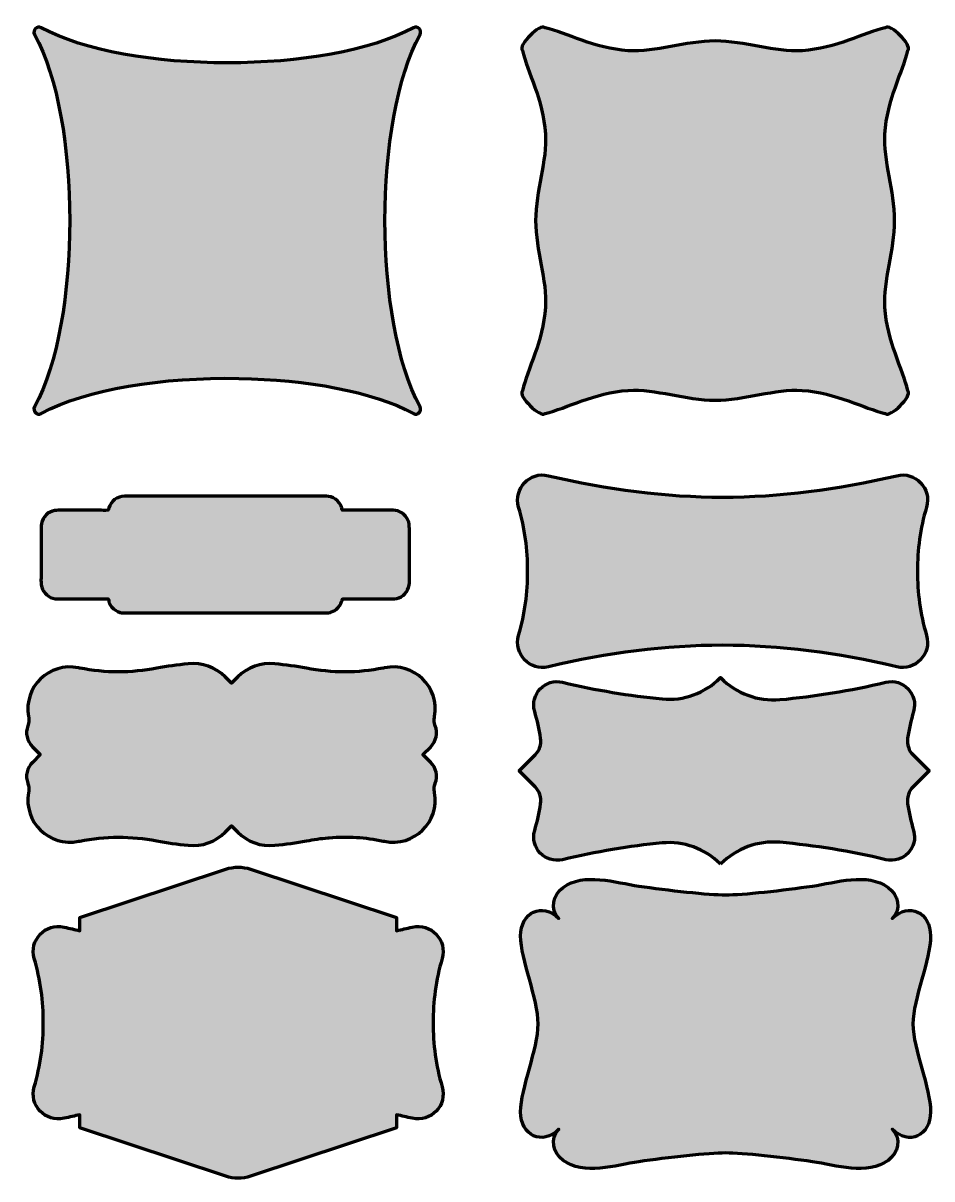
# Model space of a CAD drawing. Header units: inches. Extents: x 0 to 24.5, y 0.1 to 24.5.
# Drawn here: x 0.36 to 9.67, y 0.11 to 11.94 of the extents above; entities that cross this region are included whole.
import ezdxf

# ---------------------------------------------------------------- set-up
doc = ezdxf.new("R2010")
doc.units = ezdxf.units.IN
doc.header["$MEASUREMENT"] = 0
doc.layers.add('Layer 1', color=7, linetype='Continuous')

msp = doc.modelspace()

# ---------------------------------------------------------------- hatches: boundary and pattern name
at = {"layer": 'Layer 1', "true_color": 0xe6e7e8}
h = msp.add_hatch(color=254, dxfattribs=at)
h.dxf.hatch_style = 2
edge = h.paths.add_edge_path()
edge.add_spline(control_points=[(2.571, 8.302), (1.799, 8.316), (1.01, 8.196), (0.547, 7.943), (0.504, 7.919), (0.455, 7.968), (0.479, 8.011), (0.96, 8.889), (0.96, 10.947), (0.479, 11.825), (0.455, 11.868), (0.504, 11.917), (0.547, 11.893), (1.425, 11.413), (3.483, 11.413), (4.361, 11.893), (4.405, 11.917), (4.453, 11.868), (4.429, 11.825), (3.949, 10.947), (3.949, 8.889), (4.429, 8.011), (4.453, 7.968), (4.405, 7.919), (4.361, 7.943), (3.945, 8.171), (3.265, 8.29), (2.571, 8.302)], knot_values=[0, 0, 0, 0, 0.013889, 0.013889, 0.013889, 0.027778, 0.027778, 0.027778, 0.041667, 0.041667, 0.041667, 0.055556, 0.055556, 0.055556, 0.069444, 0.069444, 0.069444, 0.083333, 0.083333, 0.083333, 0.097222, 0.097222, 0.097222, 0.111111, 0.111111, 0.111111, 0.125, 0.125, 0.125, 0.125], degree=3, periodic=0)
edge.add_line((2.571, 8.302), (2.571, 8.302))
h = msp.add_hatch(color=254, dxfattribs=at)
h.dxf.hatch_style = 2
edge = h.paths.add_edge_path()
edge.add_spline(control_points=[(7.452, 8.079), (7.148, 8.079), (6.841, 8.198), (6.562, 8.179), (6.213, 8.156), (5.929, 7.995), (5.71, 7.943), (5.656, 7.896), (5.43, 8.122), (5.477, 8.176), (5.529, 8.395), (5.69, 8.679), (5.713, 9.028), (5.732, 9.306), (5.613, 9.614), (5.613, 9.918), (5.613, 10.222), (5.732, 10.53), (5.713, 10.808), (5.69, 11.158), (5.529, 11.441), (5.477, 11.66), (5.43, 11.714), (5.656, 11.94), (5.71, 11.893), (5.929, 11.841), (6.213, 11.68), (6.562, 11.657), (6.84, 11.639), (7.148, 11.757), (7.452, 11.757), (7.756, 11.757), (8.064, 11.639), (8.342, 11.657), (8.692, 11.68), (8.975, 11.841), (9.194, 11.893), (9.248, 11.94), (9.474, 11.714), (9.427, 11.66), (9.375, 11.441), (9.214, 11.158), (9.191, 10.808), (9.173, 10.53), (9.291, 10.222), (9.291, 9.918), (9.291, 9.614), (9.173, 9.306), (9.191, 9.028), (9.214, 8.679), (9.375, 8.395), (9.427, 8.176), (9.474, 8.122), (9.248, 7.896), (9.194, 7.943), (8.975, 7.995), (8.692, 8.156), (8.342, 8.179), (8.064, 8.198), (7.756, 8.079), (7.452, 8.079)], knot_values=[0, 0, 0, 0, 0.013889, 0.013889, 0.013889, 0.027778, 0.027778, 0.027778, 0.041667, 0.041667, 0.041667, 0.055556, 0.055556, 0.055556, 0.069444, 0.069444, 0.069444, 0.083333, 0.083333, 0.083333, 0.097222, 0.097222, 0.097222, 0.111111, 0.111111, 0.111111, 0.125, 0.125, 0.125, 0.138889, 0.138889, 0.138889, 0.152778, 0.152778, 0.152778, 0.166667, 0.166667, 0.166667, 0.180556, 0.180556, 0.180556, 0.194444, 0.194444, 0.194444, 0.208333, 0.208333, 0.208333, 0.222222, 0.222222, 0.222222, 0.236111, 0.236111, 0.236111, 0.25, 0.25, 0.25, 0.263889, 0.263889, 0.263889, 0.277778, 0.277778, 0.277778, 0.277778], degree=3, periodic=0)
edge.add_line((7.452, 8.079), (7.452, 8.079))
h = msp.add_hatch(color=254, dxfattribs=at)
h.dxf.hatch_style = 2
edge = h.paths.add_edge_path()
edge.add_spline(control_points=[(7.528, 5.57), (8.113, 5.567), (8.707, 5.493), (9.312, 5.349), (9.503, 5.303), (9.673, 5.482), (9.617, 5.671), (9.553, 5.891), (9.523, 6.11), (9.525, 6.328), (9.523, 6.545), (9.553, 6.764), (9.617, 6.984), (9.673, 7.173), (9.503, 7.352), (9.312, 7.306), (8.707, 7.162), (8.113, 7.089), (7.528, 7.085), (6.943, 7.089), (6.348, 7.162), (5.744, 7.306), (5.552, 7.352), (5.383, 7.173), (5.438, 6.984), (5.503, 6.764), (5.532, 6.545), (5.53, 6.328), (5.532, 6.11), (5.503, 5.891), (5.438, 5.671), (5.383, 5.482), (5.552, 5.303), (5.744, 5.349), (6.348, 5.493), (6.943, 5.567), (7.528, 5.57)], knot_values=[0, 0, 0, 0, 0.013889, 0.013889, 0.013889, 0.027778, 0.027778, 0.027778, 0.041667, 0.041667, 0.041667, 0.055556, 0.055556, 0.055556, 0.069444, 0.069444, 0.069444, 0.083333, 0.083333, 0.083333, 0.097222, 0.097222, 0.097222, 0.111111, 0.111111, 0.111111, 0.125, 0.125, 0.125, 0.138889, 0.138889, 0.138889, 0.152778, 0.152778, 0.152778, 0.166667, 0.166667, 0.166667, 0.166667], degree=3, periodic=0)
edge.add_line((7.528, 5.57), (7.528, 5.57))
h = msp.add_hatch(color=254, dxfattribs=at)
h.dxf.hatch_style = 2
edge = h.paths.add_edge_path()
edge.add_spline(control_points=[(3.963, 6.044), (3.885, 6.044), (3.806, 6.044), (3.727, 6.044), (3.699, 6.044), (3.668, 6.047), (3.641, 6.044), (3.627, 6.042), (3.632, 6.039), (3.627, 6.023), (3.618, 5.989), (3.598, 5.959), (3.57, 5.937), (3.53, 5.905), (3.484, 5.9), (3.436, 5.9), (3.392, 5.9), (3.349, 5.9), (3.306, 5.9), (3.148, 5.9), (2.99, 5.9), (2.832, 5.9), (2.63, 5.9), (2.429, 5.9), (2.228, 5.9), (2.049, 5.9), (1.87, 5.9), (1.692, 5.9), (1.597, 5.9), (1.502, 5.9), (1.408, 5.9), (1.39, 5.9), (1.373, 5.901), (1.356, 5.906), (1.322, 5.915), (1.291, 5.935), (1.269, 5.962), (1.258, 5.976), (1.249, 5.991), (1.243, 6.007), (1.241, 6.014), (1.238, 6.04), (1.234, 6.044), (1.231, 6.045), (1.219, 6.044), (1.216, 6.044), (1.203, 6.044), (1.189, 6.044), (1.175, 6.044), (1.133, 6.044), (1.091, 6.044), (1.048, 6.044), (0.955, 6.044), (0.863, 6.044), (0.77, 6.044), (0.751, 6.044), (0.732, 6.043), (0.714, 6.044), (0.648, 6.045), (0.587, 6.083), (0.56, 6.144), (0.537, 6.199), (0.547, 6.274), (0.547, 6.332), (0.547, 6.43), (0.547, 6.527), (0.547, 6.624), (0.547, 6.679), (0.545, 6.735), (0.547, 6.791), (0.549, 6.86), (0.596, 6.922), (0.662, 6.944), (0.689, 6.952), (0.715, 6.952), (0.743, 6.952), (0.829, 6.952), (0.916, 6.952), (1.003, 6.952), (1.049, 6.952), (1.095, 6.952), (1.141, 6.952), (1.168, 6.952), (1.2, 6.947), (1.227, 6.952), (1.228, 6.952), (1.232, 6.951), (1.233, 6.952), (1.237, 6.954), (1.238, 6.973), (1.24, 6.978), (1.25, 7.011), (1.271, 7.041), (1.299, 7.062), (1.329, 7.084), (1.365, 7.095), (1.402, 7.095), (1.43, 7.095), (1.457, 7.095), (1.484, 7.095), (1.623, 7.095), (1.762, 7.095), (1.901, 7.095), (2.097, 7.095), (2.293, 7.095), (2.489, 7.095), (2.679, 7.095), (2.87, 7.095), (3.06, 7.095), (3.181, 7.095), (3.302, 7.095), (3.423, 7.095), (3.453, 7.095), (3.485, 7.097), (3.515, 7.088), (3.549, 7.078), (3.578, 7.057), (3.599, 7.029), (3.61, 7.015), (3.618, 7), (3.624, 6.983), (3.626, 6.978), (3.629, 6.954), (3.632, 6.952), (3.635, 6.95), (3.648, 6.952), (3.651, 6.952), (3.665, 6.952), (3.679, 6.952), (3.693, 6.952), (3.846, 6.952), (3.999, 6.952), (4.152, 6.952), (4.218, 6.952), (4.279, 6.911), (4.305, 6.851), (4.317, 6.823), (4.319, 6.795), (4.319, 6.765), (4.319, 6.596), (4.319, 6.426), (4.319, 6.257), (4.319, 6.242), (4.319, 6.226), (4.319, 6.21), (4.318, 6.141), (4.276, 6.079), (4.211, 6.054), (4.183, 6.044), (4.154, 6.044), (4.125, 6.044), (4.089, 6.044), (4.053, 6.044), (4.017, 6.044), (3.999, 6.044), (4.012, 6.044), (3.994, 6.044), (3.994, 6.044), (3.963, 6.044), (3.963, 6.044), (3.963, 6.044), (3.963, 6.044), (3.963, 6.044)], knot_values=[0, 0, 0, 0, 1, 1, 1, 2, 2, 2, 3, 3, 3, 4, 4, 4, 5, 5, 5, 6, 6, 6, 7, 7, 7, 8, 8, 8, 9, 9, 9, 10, 10, 10, 11, 11, 11, 12, 12, 12, 13, 13, 13, 14, 14, 14, 15, 15, 15, 16, 16, 16, 17, 17, 17, 18, 18, 18, 19, 19, 19, 20, 20, 20, 21, 21, 21, 22, 22, 22, 23, 23, 23, 24, 24, 24, 25, 25, 25, 26, 26, 26, 27, 27, 27, 28, 28, 28, 29, 29, 29, 30, 30, 30, 31, 31, 31, 32, 32, 32, 33, 33, 33, 34, 34, 34, 35, 35, 35, 36, 36, 36, 37, 37, 37, 38, 38, 38, 39, 39, 39, 40, 40, 40, 41, 41, 41, 42, 42, 42, 43, 43, 43, 44, 44, 44, 45, 45, 45, 46, 46, 46, 47, 47, 47, 48, 48, 48, 49, 49, 49, 50, 50, 50, 51, 51, 51, 52, 52, 52, 53, 53, 53, 54, 54, 54, 54], degree=3, periodic=1)
h = msp.add_hatch(color=254, dxfattribs=at)
h.dxf.hatch_style = 2
edge = h.paths.add_edge_path()
edge.add_spline(control_points=[(3.488, 3.598), (3.413, 3.592), (3.338, 3.581), (3.264, 3.567), (3.16, 3.548), (3.052, 3.532), (2.94, 3.521), (2.8, 3.506), (2.661, 3.556), (2.562, 3.655), (2.562, 3.655), (2.497, 3.72), (2.497, 3.72), (2.497, 3.72), (2.433, 3.655), (2.433, 3.655), (2.333, 3.556), (2.194, 3.506), (2.054, 3.521), (1.943, 3.532), (1.835, 3.548), (1.731, 3.567), (1.47, 3.616), (1.202, 3.618), (0.942, 3.564), (0.938, 3.564), (0.934, 3.563), (0.93, 3.562), (0.631, 3.5), (0.362, 3.76), (0.418, 4.06), (0.418, 4.063), (0.419, 4.065), (0.419, 4.068), (0.425, 4.097), (0.422, 4.127), (0.411, 4.155), (0.411, 4.155), (0.411, 4.156), (0.411, 4.156), (0.382, 4.23), (0.401, 4.314), (0.457, 4.37), (0.457, 4.37), (0.537, 4.45), (0.537, 4.45), (0.537, 4.45), (0.457, 4.531), (0.457, 4.531), (0.401, 4.587), (0.382, 4.671), (0.411, 4.745), (0.411, 4.745), (0.411, 4.746), (0.411, 4.746), (0.422, 4.774), (0.425, 4.804), (0.419, 4.833), (0.419, 4.836), (0.418, 4.838), (0.418, 4.841), (0.362, 5.141), (0.631, 5.401), (0.93, 5.339), (0.934, 5.338), (0.938, 5.337), (0.942, 5.336), (1.202, 5.283), (1.47, 5.285), (1.731, 5.334), (1.835, 5.353), (1.943, 5.369), (2.054, 5.38), (2.194, 5.395), (2.333, 5.345), (2.433, 5.246), (2.433, 5.246), (2.497, 5.182), (2.497, 5.182), (2.497, 5.182), (2.562, 5.246), (2.562, 5.246), (2.661, 5.345), (2.8, 5.395), (2.94, 5.38), (3.052, 5.369), (3.16, 5.353), (3.264, 5.334), (3.525, 5.285), (3.792, 5.283), (4.052, 5.336), (4.056, 5.337), (4.061, 5.338), (4.065, 5.339), (4.364, 5.401), (4.633, 5.141), (4.577, 4.841), (4.576, 4.838), (4.576, 4.836), (4.575, 4.833), (4.57, 4.804), (4.573, 4.774), (4.584, 4.746), (4.584, 4.745), (4.584, 4.745), (4.584, 4.744), (4.613, 4.671), (4.594, 4.587), (4.538, 4.531), (4.538, 4.531), (4.458, 4.451), (4.458, 4.451), (4.458, 4.451), (4.538, 4.37), (4.538, 4.37), (4.594, 4.314), (4.613, 4.23), (4.584, 4.157), (4.584, 4.156), (4.584, 4.156), (4.584, 4.155), (4.573, 4.128), (4.57, 4.097), (4.575, 4.068), (4.576, 4.065), (4.576, 4.063), (4.577, 4.06), (4.633, 3.76), (4.364, 3.5), (4.065, 3.562), (4.061, 3.563), (4.056, 3.564), (4.052, 3.565), (3.866, 3.603), (3.687, 3.614), (3.498, 3.599), (3.498, 3.599), (3.488, 3.598), (3.488, 3.598)], knot_values=[0, 0, 0, 0, 1, 1, 1, 2, 2, 2, 3, 3, 3, 4, 4, 4, 5, 5, 5, 6, 6, 6, 7, 7, 7, 8, 8, 8, 9, 9, 9, 10, 10, 10, 11, 11, 11, 12, 12, 12, 13, 13, 13, 14, 14, 14, 15, 15, 15, 16, 16, 16, 17, 17, 17, 18, 18, 18, 19, 19, 19, 20, 20, 20, 21, 21, 21, 22, 22, 22, 23, 23, 23, 24, 24, 24, 25, 25, 25, 26, 26, 26, 27, 27, 27, 28, 28, 28, 29, 29, 29, 30, 30, 30, 31, 31, 31, 32, 32, 32, 33, 33, 33, 34, 34, 34, 35, 35, 35, 36, 36, 36, 37, 37, 37, 38, 38, 38, 39, 39, 39, 40, 40, 40, 41, 41, 41, 42, 42, 42, 43, 43, 43, 44, 44, 44, 45, 45, 45, 46, 46, 46, 46], degree=3, periodic=1)
h = msp.add_hatch(color=254, dxfattribs=at)
h.dxf.hatch_style = 2
edge = h.paths.add_edge_path()
edge.add_spline(control_points=[(7.507, 3.327), (7.507, 3.327), (7.509, 3.33), (7.509, 3.33), (7.669, 3.489), (7.89, 3.572), (8.115, 3.552), (8.473, 3.52), (8.834, 3.461), (9.2, 3.374), (9.378, 3.332), (9.536, 3.497), (9.485, 3.673), (9.458, 3.765), (9.438, 3.856), (9.424, 3.947), (9.414, 4.01), (9.435, 4.074), (9.48, 4.119), (9.48, 4.119), (9.644, 4.283), (9.644, 4.283), (9.644, 4.283), (9.48, 4.446), (9.48, 4.446), (9.435, 4.491), (9.414, 4.555), (9.424, 4.618), (9.438, 4.709), (9.458, 4.801), (9.485, 4.892), (9.536, 5.068), (9.378, 5.234), (9.2, 5.191), (8.834, 5.104), (8.473, 5.045), (8.115, 5.013), (7.89, 4.994), (7.669, 5.076), (7.509, 5.235), (7.509, 5.235), (7.507, 5.238), (7.507, 5.238), (7.507, 5.238), (7.504, 5.235), (7.504, 5.235), (7.347, 5.079), (7.129, 4.998), (6.908, 5.02), (6.572, 5.053), (6.232, 5.109), (5.889, 5.191), (5.71, 5.234), (5.552, 5.068), (5.603, 4.892), (5.63, 4.801), (5.65, 4.709), (5.664, 4.618), (5.674, 4.555), (5.653, 4.491), (5.607, 4.446), (5.607, 4.446), (5.444, 4.283), (5.444, 4.283), (5.444, 4.283), (5.607, 4.119), (5.607, 4.119), (5.653, 4.074), (5.674, 4.01), (5.664, 3.947), (5.65, 3.856), (5.63, 3.765), (5.603, 3.673), (5.552, 3.497), (5.71, 3.332), (5.889, 3.374), (6.232, 3.456), (6.572, 3.513), (6.908, 3.545), (7.129, 3.567), (7.347, 3.487), (7.504, 3.33), (7.504, 3.33), (7.507, 3.327), (7.507, 3.327)], knot_values=[0, 0, 0, 0, 0.013889, 0.013889, 0.013889, 0.027778, 0.027778, 0.027778, 0.041667, 0.041667, 0.041667, 0.055556, 0.055556, 0.055556, 0.069444, 0.069444, 0.069444, 0.083333, 0.083333, 0.083333, 0.097222, 0.097222, 0.097222, 0.111111, 0.111111, 0.111111, 0.125, 0.125, 0.125, 0.138889, 0.138889, 0.138889, 0.152778, 0.152778, 0.152778, 0.166667, 0.166667, 0.166667, 0.180556, 0.180556, 0.180556, 0.194444, 0.194444, 0.194444, 0.208333, 0.208333, 0.208333, 0.222222, 0.222222, 0.222222, 0.236111, 0.236111, 0.236111, 0.25, 0.25, 0.25, 0.263889, 0.263889, 0.263889, 0.277778, 0.277778, 0.277778, 0.291667, 0.291667, 0.291667, 0.305556, 0.305556, 0.305556, 0.319444, 0.319444, 0.319444, 0.333333, 0.333333, 0.333333, 0.347222, 0.347222, 0.347222, 0.361111, 0.361111, 0.361111, 0.375, 0.375, 0.375, 0.388889, 0.388889, 0.388889, 0.388889], degree=3, periodic=0)
edge.add_line((7.507, 3.327), (7.507, 3.327))
h = msp.add_hatch(color=254, dxfattribs=at)
h.dxf.hatch_style = 2
edge = h.paths.add_edge_path()
edge.add_spline(control_points=[(2.693, 0.133), (2.693, 0.133), (4.186, 0.628), (4.186, 0.628), (4.186, 0.628), (4.186, 0.763), (4.186, 0.763), (4.24, 0.751), (4.295, 0.739), (4.349, 0.726), (4.541, 0.681), (4.71, 0.859), (4.655, 1.048), (4.59, 1.268), (4.561, 1.487), (4.563, 1.705), (4.561, 1.923), (4.59, 2.142), (4.655, 2.361), (4.71, 2.55), (4.541, 2.729), (4.349, 2.684), (4.295, 2.67), (4.24, 2.659), (4.186, 2.647), (4.186, 2.647), (4.186, 2.782), (4.186, 2.782), (4.186, 2.782), (2.693, 3.277), (2.693, 3.277), (2.61, 3.304), (2.52, 3.304), (2.438, 3.277), (2.438, 3.277), (0.944, 2.782), (0.944, 2.782), (0.944, 2.782), (0.944, 2.647), (0.944, 2.647), (0.89, 2.659), (0.836, 2.67), (0.781, 2.684), (0.59, 2.729), (0.42, 2.55), (0.476, 2.361), (0.54, 2.142), (0.57, 1.923), (0.568, 1.705), (0.57, 1.487), (0.54, 1.268), (0.476, 1.048), (0.42, 0.859), (0.59, 0.681), (0.781, 0.726), (0.836, 0.739), (0.89, 0.751), (0.944, 0.763), (0.944, 0.763), (0.944, 0.628), (0.944, 0.628), (0.944, 0.628), (2.438, 0.133), (2.438, 0.133), (2.52, 0.106), (2.61, 0.106), (2.693, 0.133)], knot_values=[0, 0, 0, 0, 0.013889, 0.013889, 0.013889, 0.027778, 0.027778, 0.027778, 0.041667, 0.041667, 0.041667, 0.055556, 0.055556, 0.055556, 0.069444, 0.069444, 0.069444, 0.083333, 0.083333, 0.083333, 0.097222, 0.097222, 0.097222, 0.111111, 0.111111, 0.111111, 0.125, 0.125, 0.125, 0.138889, 0.138889, 0.138889, 0.152778, 0.152778, 0.152778, 0.166667, 0.166667, 0.166667, 0.180556, 0.180556, 0.180556, 0.194444, 0.194444, 0.194444, 0.208333, 0.208333, 0.208333, 0.222222, 0.222222, 0.222222, 0.236111, 0.236111, 0.236111, 0.25, 0.25, 0.25, 0.263889, 0.263889, 0.263889, 0.277778, 0.277778, 0.277778, 0.291667, 0.291667, 0.291667, 0.305556, 0.305556, 0.305556, 0.305556], degree=3, periodic=0)
edge.add_line((2.693, 0.133), (2.693, 0.133))
h = msp.add_hatch(color=254, dxfattribs=at)
h.dxf.hatch_style = 2
edge = h.paths.add_edge_path()
edge.add_spline(control_points=[(7.559, 0.371), (7.73, 0.371), (8.158, 0.325), (8.449, 0.281), (8.683, 0.246), (9.016, 0.138), (9.225, 0.295), (9.327, 0.373), (9.364, 0.516), (9.267, 0.613), (9.437, 0.443), (9.659, 0.549), (9.659, 0.792), (9.659, 1.035), (9.479, 1.432), (9.479, 1.692), (9.479, 1.953), (9.659, 2.35), (9.659, 2.593), (9.659, 2.836), (9.437, 2.941), (9.267, 2.772), (9.364, 2.868), (9.327, 3.012), (9.225, 3.089), (9.016, 3.247), (8.683, 3.139), (8.449, 3.104), (8.158, 3.06), (7.73, 3.014), (7.559, 3.014), (7.389, 3.014), (6.961, 3.06), (6.669, 3.104), (6.436, 3.139), (6.102, 3.247), (5.894, 3.089), (5.791, 3.012), (5.754, 2.868), (5.851, 2.772), (5.681, 2.941), (5.459, 2.836), (5.459, 2.593), (5.459, 2.35), (5.639, 1.953), (5.639, 1.692), (5.639, 1.432), (5.459, 1.035), (5.459, 0.792), (5.459, 0.549), (5.682, 0.444), (5.851, 0.613), (5.754, 0.516), (5.791, 0.373), (5.894, 0.295), (6.102, 0.138), (6.436, 0.246), (6.669, 0.281), (6.961, 0.325), (7.389, 0.371), (7.559, 0.371)], knot_values=[0, 0, 0, 0, 0.013889, 0.013889, 0.013889, 0.027778, 0.027778, 0.027778, 0.041667, 0.041667, 0.041667, 0.055556, 0.055556, 0.055556, 0.069444, 0.069444, 0.069444, 0.083333, 0.083333, 0.083333, 0.097222, 0.097222, 0.097222, 0.111111, 0.111111, 0.111111, 0.125, 0.125, 0.125, 0.138889, 0.138889, 0.138889, 0.152778, 0.152778, 0.152778, 0.166667, 0.166667, 0.166667, 0.180556, 0.180556, 0.180556, 0.194444, 0.194444, 0.194444, 0.208333, 0.208333, 0.208333, 0.222222, 0.222222, 0.222222, 0.236111, 0.236111, 0.236111, 0.25, 0.25, 0.25, 0.263889, 0.263889, 0.263889, 0.277778, 0.277778, 0.277778, 0.277778], degree=3, periodic=0)
edge.add_line((7.559, 0.371), (7.559, 0.371))

# ---------------------------------------------------------------- linework, layer by layer
at = {"layer": 'Layer 1', "color": 254, "lineweight": 80, "true_color": 0xe6e7e8}
for points, knots in [([(2.571, 8.302), (1.799, 8.316), (1.01, 8.196), (0.547, 7.943), (0.504, 7.919), (0.455, 7.968), (0.479, 8.011), (0.96, 8.889), (0.96, 10.947), (0.479, 11.825), (0.455, 11.868), (0.504, 11.917), (0.547, 11.893), (1.425, 11.413), (3.483, 11.413), (4.361, 11.893), (4.405, 11.917), (4.453, 11.868), (4.429, 11.825), (3.949, 10.947), (3.949, 8.889), (4.429, 8.011), (4.453, 7.968), (4.405, 7.919), (4.361, 7.943), (3.945, 8.171), (3.265, 8.29), (2.571, 8.302)], [0, 0, 0, 0, 1, 1, 1, 2, 2, 2, 3, 3, 3, 4, 4, 4, 5, 5, 5, 6, 6, 6, 7, 7, 7, 8, 8, 8, 9, 9, 9, 9]), ([(7.452, 8.079), (7.148, 8.079), (6.841, 8.198), (6.562, 8.179), (6.213, 8.156), (5.929, 7.995), (5.71, 7.943), (5.656, 7.896), (5.43, 8.122), (5.477, 8.176), (5.529, 8.395), (5.69, 8.679), (5.713, 9.028), (5.732, 9.306), (5.613, 9.614), (5.613, 9.918), (5.613, 10.222), (5.732, 10.53), (5.713, 10.808), (5.69, 11.158), (5.529, 11.441), (5.477, 11.66), (5.43, 11.714), (5.656, 11.94), (5.71, 11.893), (5.929, 11.841), (6.213, 11.68), (6.562, 11.657), (6.84, 11.639), (7.148, 11.757), (7.452, 11.757), (7.756, 11.757), (8.064, 11.639), (8.342, 11.657), (8.692, 11.68), (8.975, 11.841), (9.194, 11.893), (9.248, 11.94), (9.474, 11.714), (9.427, 11.66), (9.375, 11.441), (9.214, 11.158), (9.191, 10.808), (9.173, 10.53), (9.291, 10.222), (9.291, 9.918), (9.291, 9.614), (9.173, 9.306), (9.191, 9.028), (9.214, 8.679), (9.375, 8.395), (9.427, 8.176), (9.474, 8.122), (9.248, 7.896), (9.194, 7.943), (8.975, 7.995), (8.692, 8.156), (8.342, 8.179), (8.064, 8.198), (7.756, 8.079), (7.452, 8.079)], [0, 0, 0, 0, 1, 1, 1, 2, 2, 2, 3, 3, 3, 4, 4, 4, 5, 5, 5, 6, 6, 6, 7, 7, 7, 8, 8, 8, 9, 9, 9, 10, 10, 10, 11, 11, 11, 12, 12, 12, 13, 13, 13, 14, 14, 14, 15, 15, 15, 16, 16, 16, 17, 17, 17, 18, 18, 18, 19, 19, 19, 20, 20, 20, 20]), ([(7.528, 5.57), (8.113, 5.567), (8.707, 5.493), (9.312, 5.349), (9.503, 5.303), (9.673, 5.482), (9.617, 5.671), (9.553, 5.891), (9.523, 6.11), (9.525, 6.328), (9.523, 6.545), (9.553, 6.764), (9.617, 6.984), (9.673, 7.173), (9.503, 7.352), (9.312, 7.306), (8.707, 7.162), (8.113, 7.089), (7.528, 7.085), (6.943, 7.089), (6.348, 7.162), (5.744, 7.306), (5.552, 7.352), (5.383, 7.173), (5.438, 6.984), (5.503, 6.764), (5.532, 6.545), (5.53, 6.328), (5.532, 6.11), (5.503, 5.891), (5.438, 5.671), (5.383, 5.482), (5.552, 5.303), (5.744, 5.349), (6.348, 5.493), (6.943, 5.567), (7.528, 5.57)], [0, 0, 0, 0, 1, 1, 1, 2, 2, 2, 3, 3, 3, 4, 4, 4, 5, 5, 5, 6, 6, 6, 7, 7, 7, 8, 8, 8, 9, 9, 9, 10, 10, 10, 11, 11, 11, 12, 12, 12, 12]), ([(3.963, 6.044), (3.885, 6.044), (3.806, 6.044), (3.727, 6.044), (3.699, 6.044), (3.668, 6.047), (3.641, 6.044), (3.627, 6.042), (3.632, 6.039), (3.627, 6.023), (3.618, 5.989), (3.598, 5.959), (3.57, 5.937), (3.53, 5.905), (3.484, 5.9), (3.436, 5.9), (3.392, 5.9), (3.349, 5.9), (3.306, 5.9), (3.148, 5.9), (2.99, 5.9), (2.832, 5.9), (2.63, 5.9), (2.429, 5.9), (2.228, 5.9), (2.049, 5.9), (1.87, 5.9), (1.692, 5.9), (1.597, 5.9), (1.502, 5.9), (1.408, 5.9), (1.39, 5.9), (1.373, 5.901), (1.356, 5.906), (1.322, 5.915), (1.291, 5.935), (1.269, 5.962), (1.258, 5.976), (1.249, 5.991), (1.243, 6.007), (1.241, 6.014), (1.238, 6.04), (1.234, 6.044), (1.231, 6.045), (1.219, 6.044), (1.216, 6.044), (1.203, 6.044), (1.189, 6.044), (1.175, 6.044), (1.133, 6.044), (1.091, 6.044), (1.048, 6.044), (0.955, 6.044), (0.863, 6.044), (0.77, 6.044), (0.751, 6.044), (0.732, 6.043), (0.714, 6.044), (0.648, 6.045), (0.587, 6.083), (0.56, 6.144), (0.537, 6.199), (0.547, 6.274), (0.547, 6.332), (0.547, 6.43), (0.547, 6.527), (0.547, 6.624), (0.547, 6.679), (0.545, 6.735), (0.547, 6.791), (0.549, 6.86), (0.596, 6.922), (0.662, 6.944), (0.689, 6.952), (0.715, 6.952), (0.743, 6.952), (0.829, 6.952), (0.916, 6.952), (1.003, 6.952), (1.049, 6.952), (1.095, 6.952), (1.141, 6.952), (1.168, 6.952), (1.2, 6.947), (1.227, 6.952), (1.228, 6.952), (1.232, 6.951), (1.233, 6.952), (1.237, 6.954), (1.238, 6.973), (1.24, 6.978), (1.25, 7.011), (1.271, 7.041), (1.299, 7.062), (1.329, 7.084), (1.365, 7.095), (1.402, 7.095), (1.43, 7.095), (1.457, 7.095), (1.484, 7.095), (1.623, 7.095), (1.762, 7.095), (1.901, 7.095), (2.097, 7.095), (2.293, 7.095), (2.489, 7.095), (2.679, 7.095), (2.87, 7.095), (3.06, 7.095), (3.181, 7.095), (3.302, 7.095), (3.423, 7.095), (3.453, 7.095), (3.485, 7.097), (3.515, 7.088), (3.549, 7.078), (3.578, 7.057), (3.599, 7.029), (3.61, 7.015), (3.618, 7), (3.624, 6.983), (3.626, 6.978), (3.629, 6.954), (3.632, 6.952), (3.635, 6.95), (3.648, 6.952), (3.651, 6.952), (3.665, 6.952), (3.679, 6.952), (3.693, 6.952), (3.846, 6.952), (3.999, 6.952), (4.152, 6.952), (4.218, 6.952), (4.279, 6.911), (4.305, 6.851), (4.317, 6.823), (4.319, 6.795), (4.319, 6.765), (4.319, 6.596), (4.319, 6.426), (4.319, 6.257), (4.319, 6.242), (4.319, 6.226), (4.319, 6.21), (4.318, 6.141), (4.276, 6.079), (4.211, 6.054), (4.183, 6.044), (4.154, 6.044), (4.125, 6.044), (4.089, 6.044), (4.053, 6.044), (4.017, 6.044), (3.999, 6.044), (4.012, 6.044), (3.994, 6.044), (3.994, 6.044), (3.963, 6.044), (3.963, 6.044), (3.963, 6.044), (3.963, 6.044), (3.963, 6.044)], [0, 0, 0, 0, 1, 1, 1, 2, 2, 2, 3, 3, 3, 4, 4, 4, 5, 5, 5, 6, 6, 6, 7, 7, 7, 8, 8, 8, 9, 9, 9, 10, 10, 10, 11, 11, 11, 12, 12, 12, 13, 13, 13, 14, 14, 14, 15, 15, 15, 16, 16, 16, 17, 17, 17, 18, 18, 18, 19, 19, 19, 20, 20, 20, 21, 21, 21, 22, 22, 22, 23, 23, 23, 24, 24, 24, 25, 25, 25, 26, 26, 26, 27, 27, 27, 28, 28, 28, 29, 29, 29, 30, 30, 30, 31, 31, 31, 32, 32, 32, 33, 33, 33, 34, 34, 34, 35, 35, 35, 36, 36, 36, 37, 37, 37, 38, 38, 38, 39, 39, 39, 40, 40, 40, 41, 41, 41, 42, 42, 42, 43, 43, 43, 44, 44, 44, 45, 45, 45, 46, 46, 46, 47, 47, 47, 48, 48, 48, 49, 49, 49, 50, 50, 50, 51, 51, 51, 52, 52, 52, 53, 53, 53, 54, 54, 54, 54]), ([(3.488, 3.598), (3.413, 3.592), (3.338, 3.581), (3.264, 3.567), (3.16, 3.548), (3.052, 3.532), (2.94, 3.521), (2.8, 3.506), (2.661, 3.556), (2.562, 3.655), (2.562, 3.655), (2.497, 3.72), (2.497, 3.72), (2.497, 3.72), (2.433, 3.655), (2.433, 3.655), (2.333, 3.556), (2.194, 3.506), (2.054, 3.521), (1.943, 3.532), (1.835, 3.548), (1.731, 3.567), (1.47, 3.616), (1.202, 3.618), (0.942, 3.564), (0.938, 3.564), (0.934, 3.563), (0.93, 3.562), (0.631, 3.5), (0.362, 3.76), (0.418, 4.06), (0.418, 4.063), (0.419, 4.065), (0.419, 4.068), (0.425, 4.097), (0.422, 4.127), (0.411, 4.155), (0.411, 4.155), (0.411, 4.156), (0.411, 4.156), (0.382, 4.23), (0.401, 4.314), (0.457, 4.37), (0.457, 4.37), (0.537, 4.45), (0.537, 4.45), (0.537, 4.45), (0.457, 4.531), (0.457, 4.531), (0.401, 4.587), (0.382, 4.671), (0.411, 4.745), (0.411, 4.745), (0.411, 4.746), (0.411, 4.746), (0.422, 4.774), (0.425, 4.804), (0.419, 4.833), (0.419, 4.836), (0.418, 4.838), (0.418, 4.841), (0.362, 5.141), (0.631, 5.401), (0.93, 5.339), (0.934, 5.338), (0.938, 5.337), (0.942, 5.336), (1.202, 5.283), (1.47, 5.285), (1.731, 5.334), (1.835, 5.353), (1.943, 5.369), (2.054, 5.38), (2.194, 5.395), (2.333, 5.345), (2.433, 5.246), (2.433, 5.246), (2.497, 5.182), (2.497, 5.182), (2.497, 5.182), (2.562, 5.246), (2.562, 5.246), (2.661, 5.345), (2.8, 5.395), (2.94, 5.38), (3.052, 5.369), (3.16, 5.353), (3.264, 5.334), (3.525, 5.285), (3.792, 5.283), (4.052, 5.336), (4.056, 5.337), (4.061, 5.338), (4.065, 5.339), (4.364, 5.401), (4.633, 5.141), (4.577, 4.841), (4.576, 4.838), (4.576, 4.836), (4.575, 4.833), (4.57, 4.804), (4.573, 4.774), (4.584, 4.746), (4.584, 4.745), (4.584, 4.745), (4.584, 4.744), (4.613, 4.671), (4.594, 4.587), (4.538, 4.531), (4.538, 4.531), (4.458, 4.451), (4.458, 4.451), (4.458, 4.451), (4.538, 4.37), (4.538, 4.37), (4.594, 4.314), (4.613, 4.23), (4.584, 4.157), (4.584, 4.156), (4.584, 4.156), (4.584, 4.155), (4.573, 4.128), (4.57, 4.097), (4.575, 4.068), (4.576, 4.065), (4.576, 4.063), (4.577, 4.06), (4.633, 3.76), (4.364, 3.5), (4.065, 3.562), (4.061, 3.563), (4.056, 3.564), (4.052, 3.565), (3.866, 3.603), (3.687, 3.614), (3.498, 3.599), (3.498, 3.599), (3.488, 3.598), (3.488, 3.598)], [0, 0, 0, 0, 1, 1, 1, 2, 2, 2, 3, 3, 3, 4, 4, 4, 5, 5, 5, 6, 6, 6, 7, 7, 7, 8, 8, 8, 9, 9, 9, 10, 10, 10, 11, 11, 11, 12, 12, 12, 13, 13, 13, 14, 14, 14, 15, 15, 15, 16, 16, 16, 17, 17, 17, 18, 18, 18, 19, 19, 19, 20, 20, 20, 21, 21, 21, 22, 22, 22, 23, 23, 23, 24, 24, 24, 25, 25, 25, 26, 26, 26, 27, 27, 27, 28, 28, 28, 29, 29, 29, 30, 30, 30, 31, 31, 31, 32, 32, 32, 33, 33, 33, 34, 34, 34, 35, 35, 35, 36, 36, 36, 37, 37, 37, 38, 38, 38, 39, 39, 39, 40, 40, 40, 41, 41, 41, 42, 42, 42, 43, 43, 43, 44, 44, 44, 45, 45, 45, 46, 46, 46, 46]), ([(7.507, 3.327), (7.507, 3.327), (7.509, 3.33), (7.509, 3.33), (7.669, 3.489), (7.89, 3.572), (8.115, 3.552), (8.473, 3.52), (8.834, 3.461), (9.2, 3.374), (9.378, 3.332), (9.536, 3.497), (9.485, 3.673), (9.458, 3.765), (9.438, 3.856), (9.424, 3.947), (9.414, 4.01), (9.435, 4.074), (9.48, 4.119), (9.48, 4.119), (9.644, 4.283), (9.644, 4.283), (9.644, 4.283), (9.48, 4.446), (9.48, 4.446), (9.435, 4.491), (9.414, 4.555), (9.424, 4.618), (9.438, 4.709), (9.458, 4.801), (9.485, 4.892), (9.536, 5.068), (9.378, 5.234), (9.2, 5.191), (8.834, 5.104), (8.473, 5.045), (8.115, 5.013), (7.89, 4.994), (7.669, 5.076), (7.509, 5.235), (7.509, 5.235), (7.507, 5.238), (7.507, 5.238), (7.507, 5.238), (7.504, 5.235), (7.504, 5.235), (7.347, 5.079), (7.129, 4.998), (6.908, 5.02), (6.572, 5.053), (6.232, 5.109), (5.889, 5.191), (5.71, 5.234), (5.552, 5.068), (5.603, 4.892), (5.63, 4.801), (5.65, 4.709), (5.664, 4.618), (5.674, 4.555), (5.653, 4.491), (5.607, 4.446), (5.607, 4.446), (5.444, 4.283), (5.444, 4.283), (5.444, 4.283), (5.607, 4.119), (5.607, 4.119), (5.653, 4.074), (5.674, 4.01), (5.664, 3.947), (5.65, 3.856), (5.63, 3.765), (5.603, 3.673), (5.552, 3.497), (5.71, 3.332), (5.889, 3.374), (6.232, 3.456), (6.572, 3.513), (6.908, 3.545), (7.129, 3.567), (7.347, 3.487), (7.504, 3.33), (7.504, 3.33), (7.507, 3.327), (7.507, 3.327)], [0, 0, 0, 0, 1, 1, 1, 2, 2, 2, 3, 3, 3, 4, 4, 4, 5, 5, 5, 6, 6, 6, 7, 7, 7, 8, 8, 8, 9, 9, 9, 10, 10, 10, 11, 11, 11, 12, 12, 12, 13, 13, 13, 14, 14, 14, 15, 15, 15, 16, 16, 16, 17, 17, 17, 18, 18, 18, 19, 19, 19, 20, 20, 20, 21, 21, 21, 22, 22, 22, 23, 23, 23, 24, 24, 24, 25, 25, 25, 26, 26, 26, 27, 27, 27, 28, 28, 28, 28]), ([(2.693, 0.133), (2.693, 0.133), (4.186, 0.628), (4.186, 0.628), (4.186, 0.628), (4.186, 0.763), (4.186, 0.763), (4.24, 0.751), (4.295, 0.739), (4.349, 0.726), (4.541, 0.681), (4.71, 0.859), (4.655, 1.048), (4.59, 1.268), (4.561, 1.487), (4.563, 1.705), (4.561, 1.923), (4.59, 2.142), (4.655, 2.361), (4.71, 2.55), (4.541, 2.729), (4.349, 2.684), (4.295, 2.67), (4.24, 2.659), (4.186, 2.647), (4.186, 2.647), (4.186, 2.782), (4.186, 2.782), (4.186, 2.782), (2.693, 3.277), (2.693, 3.277), (2.61, 3.304), (2.52, 3.304), (2.438, 3.277), (2.438, 3.277), (0.944, 2.782), (0.944, 2.782), (0.944, 2.782), (0.944, 2.647), (0.944, 2.647), (0.89, 2.659), (0.836, 2.67), (0.781, 2.684), (0.59, 2.729), (0.42, 2.55), (0.476, 2.361), (0.54, 2.142), (0.57, 1.923), (0.568, 1.705), (0.57, 1.487), (0.54, 1.268), (0.476, 1.048), (0.42, 0.859), (0.59, 0.681), (0.781, 0.726), (0.836, 0.739), (0.89, 0.751), (0.944, 0.763), (0.944, 0.763), (0.944, 0.628), (0.944, 0.628), (0.944, 0.628), (2.438, 0.133), (2.438, 0.133), (2.52, 0.106), (2.61, 0.106), (2.693, 0.133)], [0, 0, 0, 0, 1, 1, 1, 2, 2, 2, 3, 3, 3, 4, 4, 4, 5, 5, 5, 6, 6, 6, 7, 7, 7, 8, 8, 8, 9, 9, 9, 10, 10, 10, 11, 11, 11, 12, 12, 12, 13, 13, 13, 14, 14, 14, 15, 15, 15, 16, 16, 16, 17, 17, 17, 18, 18, 18, 19, 19, 19, 20, 20, 20, 21, 21, 21, 22, 22, 22, 22]), ([(7.559, 0.371), (7.73, 0.371), (8.158, 0.325), (8.449, 0.281), (8.683, 0.246), (9.016, 0.138), (9.225, 0.295), (9.327, 0.373), (9.364, 0.516), (9.267, 0.613), (9.437, 0.443), (9.659, 0.549), (9.659, 0.792), (9.659, 1.035), (9.479, 1.432), (9.479, 1.692), (9.479, 1.953), (9.659, 2.35), (9.659, 2.593), (9.659, 2.836), (9.437, 2.941), (9.267, 2.772), (9.364, 2.868), (9.327, 3.012), (9.225, 3.089), (9.016, 3.247), (8.683, 3.139), (8.449, 3.104), (8.158, 3.06), (7.73, 3.014), (7.559, 3.014), (7.389, 3.014), (6.961, 3.06), (6.669, 3.104), (6.436, 3.139), (6.102, 3.247), (5.894, 3.089), (5.791, 3.012), (5.754, 2.868), (5.851, 2.772), (5.681, 2.941), (5.459, 2.836), (5.459, 2.593), (5.459, 2.35), (5.639, 1.953), (5.639, 1.692), (5.639, 1.432), (5.459, 1.035), (5.459, 0.792), (5.459, 0.549), (5.682, 0.444), (5.851, 0.613), (5.754, 0.516), (5.791, 0.373), (5.894, 0.295), (6.102, 0.138), (6.436, 0.246), (6.669, 0.281), (6.961, 0.325), (7.389, 0.371), (7.559, 0.371)], [0, 0, 0, 0, 1, 1, 1, 2, 2, 2, 3, 3, 3, 4, 4, 4, 5, 5, 5, 6, 6, 6, 7, 7, 7, 8, 8, 8, 9, 9, 9, 10, 10, 10, 11, 11, 11, 12, 12, 12, 13, 13, 13, 14, 14, 14, 15, 15, 15, 16, 16, 16, 17, 17, 17, 18, 18, 18, 19, 19, 19, 20, 20, 20, 20])]:
    msp.add_open_spline(points, degree=3, knots=knots, dxfattribs=at)

doc.saveas('drawing.dxf')
